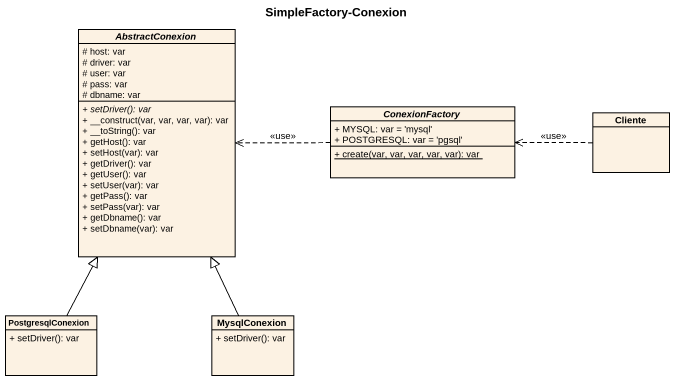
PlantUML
@startuml
title SimpleFactory-Conexion
hide circle
hide empty members
skinparam classAttributeIconSize 0
abstract class AbstractConexion {
  # host: var
  # driver: var
  # user: var
  # pass: var
  # dbname: var
  {abstract} + setDriver(): var
  + __construct(var, var, var, var): var
  + __toString(): var
  + getHost(): var
  + setHost(var): var
  + getDriver(): var
  + getUser(): var
  + setUser(var): var
  + getPass(): var
  + setPass(var): var
  + getDbname(): var
  + setDbname(var): var
}
abstract class ConexionFactory {
  + MYSQL: var = 'mysql'
  + POSTGRESQL: var = 'pgsql'
  {static} + create(var, var, var, var, var): var
}
class Cliente
class PostgresqlConexion {
  + setDriver(): var
}
class MysqlConexion {
  + setDriver(): var
}
ConexionFactory .left.> AbstractConexion : <<use>>
Cliente .left.> ConexionFactory : <<use>>
PostgresqlConexion -up-|> AbstractConexion
MysqlConexion -up-|> AbstractConexion
@enduml
